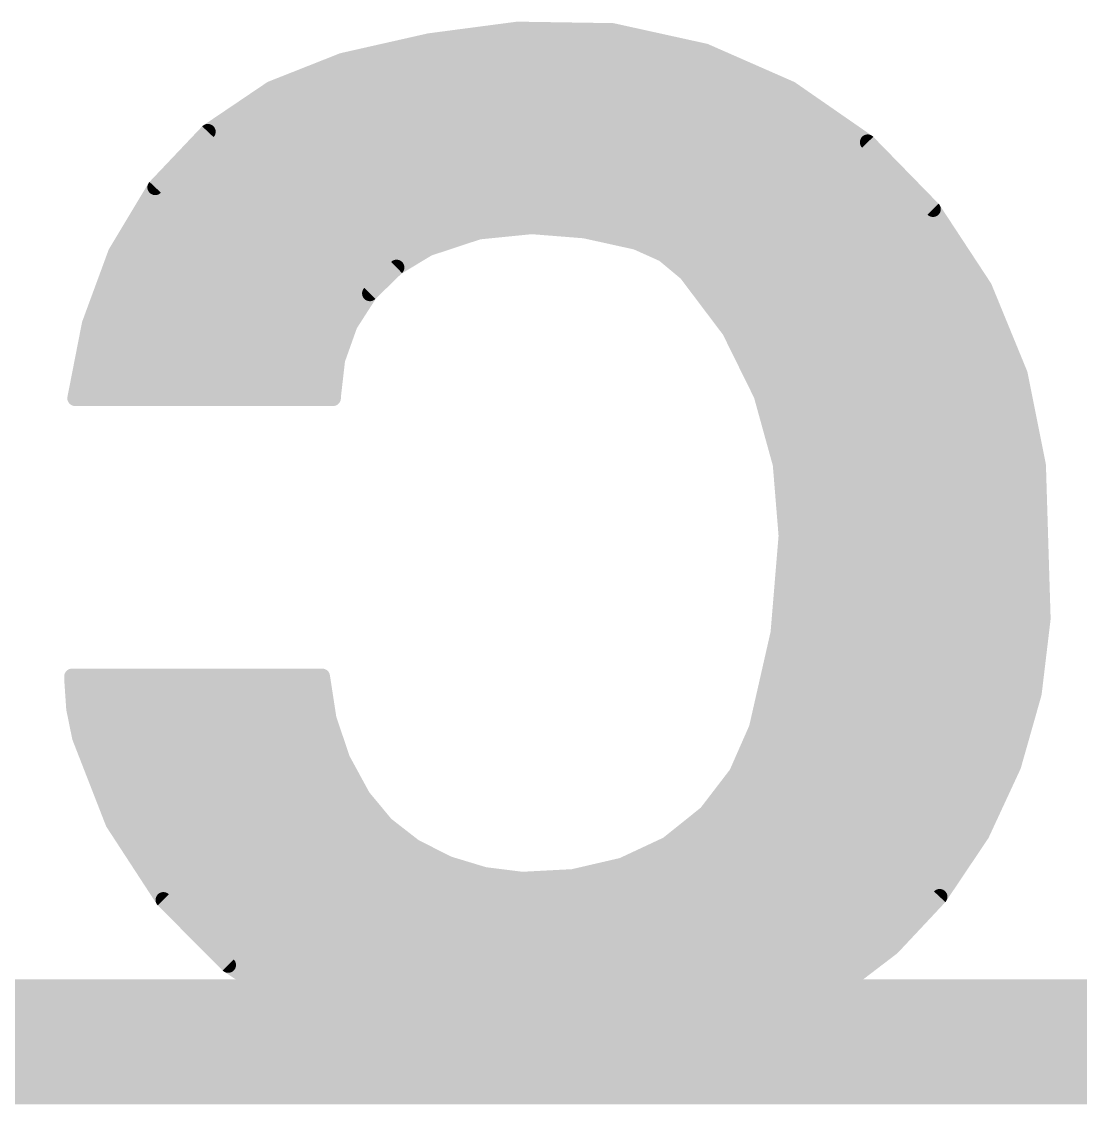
# Model space of a CAD drawing. Extents: x -1.3 to 34.4, y -29.2 to 28.1.
# Drawn here: x 11.854 to 13.574, y 1.618 to 3.378 of the extents above; entities that cross this region are included whole.
import ezdxf

# ---------------------------------------------------------------- set-up
doc = ezdxf.new("R2010")
doc.units = 0
doc.layers.add('22', color=40, linetype='CONTINUOUS')
doc.layers.add('51', color=53, linetype='CONTINUOUS')

msp = doc.modelspace()

# ---------------------------------------------------------------- linework, layer by layer
at = {"layer": '22', "const_width": 0.0254}
for points in [[(12.6594, 3.3655), (12.516, 3.3466)], [(12.5631, 3.3528), (12.8604, 3.3528)], [(12.8136, 3.3631), (12.6594, 3.3655)], [(12.9642, 3.3299), (12.8136, 3.3631)], [(12.516, 3.3466), (12.3749, 3.3147)], [(12.3749, 3.3147), (12.2592, 3.2689)], [(12.4311, 3.3274), (12.9699, 3.3274)], [(13.1033, 3.2688), (12.9642, 3.3299)], [(12.3428, 3.302), (13.0277, 3.302)], [(12.2592, 3.2689), (12.1562, 3.1993)], [(12.2786, 3.2766), (13.0855, 3.2766)], [(13.2282, 3.1822), (13.1033, 3.2688)], [(12.233, 3.2512), (13.1287, 3.2512)], [(12.1955, 3.2258), (13.1653, 3.2258)], [(12.1562, 3.1993), (12.0706, 3.109)], [(12.1579, 3.2004), (13.202, 3.2004)], [(12.1332, 3.175), (13.2353, 3.175)], [(13.3343, 3.0734), (13.2282, 3.1822)], [(12.1091, 3.1496), (13.26, 3.1496)], [(12.0851, 3.1242), (13.2848, 3.1242)], [(12.0706, 3.109), (12.0066, 3.0023)], [(12.0645, 3.0988), (13.3096, 3.0988)], [(12.0493, 3.0734), (13.3344, 3.0734)], [(13.4177, 2.9464), (13.3343, 3.0734)], [(12.034, 3.048), (13.351, 3.048)], [(12.5146, 3.0099), (12.5964, 3.0369)], [(12.5964, 3.0369), (12.6822, 3.0455)], [(12.6822, 3.0455), (12.7682, 3.0387)], [(12.7682, 3.0387), (12.8524, 3.0201)], [(12.0188, 3.0226), (12.5531, 3.0226)], [(12.8411, 3.0226), (13.3677, 3.0226)], [(12.8524, 3.0201), (12.8965, 3.0003)], [(12.0066, 3.0023), (11.9641, 2.8868)], [(12.0047, 2.9972), (12.4935, 2.9972)], [(12.4628, 2.9787), (12.5146, 3.0099)], [(12.8965, 3.0003), (12.9337, 2.9693)], [(12.9002, 2.9972), (13.3844, 2.9972)], [(11.9954, 2.9718), (12.4558, 2.9718)], [(12.4195, 2.9365), (12.4628, 2.9787)], [(12.9307, 2.9718), (13.4011, 2.9718)], [(12.9337, 2.9693), (13.004, 2.8761)], [(11.9861, 2.9464), (12.4296, 2.9464)], [(12.951, 2.9464), (13.4178, 2.9464)], [(13.4754, 2.8058), (13.4177, 2.9464)], [(12.3868, 2.8856), (12.4195, 2.9365)], [(11.9767, 2.921), (12.4095, 2.921)], [(12.9701, 2.921), (13.4282, 2.921)], [(11.9674, 2.8956), (12.3932, 2.8956)], [(12.9893, 2.8956), (13.4386, 2.8956)], [(11.9641, 2.8868), (11.9405, 2.7661)], [(12.3665, 2.8287), (12.3868, 2.8856)], [(13.004, 2.8761), (13.0556, 2.7714)], [(11.9609, 2.8702), (12.3813, 2.8702)], [(13.0069, 2.8702), (13.449, 2.8702)], [(11.9559, 2.8448), (12.3722, 2.8448)], [(13.0194, 2.8448), (13.4594, 2.8448)], [(12.3596, 2.7686), (12.3665, 2.8287)], [(11.9509, 2.8194), (12.3654, 2.8194)], [(13.0319, 2.8194), (13.4698, 2.8194)], [(13.5052, 2.6568), (13.4754, 2.8058)], [(11.946, 2.794), (12.3625, 2.794)], [(13.0444, 2.794), (13.4778, 2.794)], [(11.941, 2.7686), (12.3596, 2.7686)], [(12.3596, 2.7661), (12.3596, 2.7686)], [(13.0556, 2.7714), (13.0867, 2.6589)], [(13.0564, 2.7686), (13.4829, 2.7686)], [(11.9405, 2.7661), (12.3596, 2.7661)], [(13.0634, 2.7432), (13.4879, 2.7432)], [(13.0704, 2.7178), (13.493, 2.7178)], [(13.0774, 2.6924), (13.4981, 2.6924)], [(13.0844, 2.667), (13.5032, 2.667)], [(13.0867, 2.6589), (13.0962, 2.5425)], [(13.5128, 2.4079), (13.5052, 2.6568)], [(13.0881, 2.6416), (13.5057, 2.6416)], [(13.0902, 2.6162), (13.5064, 2.6162)], [(13.0922, 2.5908), (13.5072, 2.5908)], [(13.0943, 2.5654), (13.508, 2.5654)], [(13.0962, 2.5425), (13.0831, 2.3846)], [(13.096, 2.54), (13.5088, 2.54)], [(13.0939, 2.5146), (13.5095, 2.5146)], [(13.0918, 2.4892), (13.5103, 2.4892)], [(13.0897, 2.4638), (13.5111, 2.4638)], [(13.0876, 2.4384), (13.5119, 2.4384)], [(13.0855, 2.413), (13.5126, 2.413)], [(13.4983, 2.2863), (13.5128, 2.4079)], [(13.0831, 2.3846), (13.048, 2.2301)], [(13.0833, 2.3876), (13.5104, 2.3876)], [(13.078, 2.3622), (13.5073, 2.3622)], [(13.0722, 2.3368), (13.5043, 2.3368)], [(12.3419, 2.3139), (11.9355, 2.3139)], [(11.9355, 2.3139), (11.9355, 2.3089)], [(11.9355, 2.3114), (12.3423, 2.3114)], [(12.3525, 2.2452), (12.3419, 2.3139)], [(13.0665, 2.3114), (13.5013, 2.3114)], [(11.9355, 2.3089), (11.9387, 2.2615)], [(11.937, 2.286), (12.3462, 2.286)], [(13.0607, 2.286), (13.4982, 2.286)], [(13.4649, 2.1686), (13.4983, 2.2863)], [(11.9387, 2.2615), (11.9482, 2.2149)], [(11.9389, 2.2606), (12.3501, 2.2606)], [(13.0549, 2.2606), (13.491, 2.2606)], [(12.3747, 2.1794), (12.3525, 2.2452)], [(11.9441, 2.2352), (12.3558, 2.2352)], [(13.048, 2.2301), (13.0154, 2.1559)], [(13.0492, 2.2352), (13.4838, 2.2352)], [(11.9482, 2.2149), (12.0024, 2.0758)], [(11.9502, 2.2098), (12.3644, 2.2098)], [(13.0391, 2.2098), (13.4766, 2.2098)], [(11.9601, 2.1844), (12.373, 2.1844)], [(12.4079, 2.1184), (12.3747, 2.1794)], [(13.0279, 2.1844), (13.4694, 2.1844)], [(11.97, 2.159), (12.3858, 2.159)], [(13.0154, 2.1559), (12.9661, 2.0916)], [(13.0168, 2.159), (13.4604, 2.159)], [(13.4134, 2.0575), (13.4649, 2.1686)], [(11.9799, 2.1336), (12.3996, 2.1336)], [(12.4454, 2.0732), (12.4079, 2.1184)], [(12.9983, 2.1336), (13.4487, 2.1336)], [(11.9898, 2.1082), (12.4164, 2.1082)], [(12.9789, 2.1082), (13.4369, 2.1082)], [(11.9997, 2.0828), (12.4374, 2.0828)], [(12.9661, 2.0916), (12.9029, 2.0409)], [(12.9552, 2.0828), (13.4251, 2.0828)], [(12.0024, 2.0758), (12.0839, 1.9507)], [(12.4917, 2.0371), (12.4454, 2.0732)], [(12.0144, 2.0574), (12.4657, 2.0574)], [(12.9235, 2.0574), (13.4134, 2.0574)], [(13.3452, 1.9558), (13.4134, 2.0575)], [(12.0309, 2.032), (12.5018, 2.032)], [(12.5468, 2.0092), (12.4917, 2.0371)], [(12.9029, 2.0409), (12.8295, 2.0066)], [(12.884, 2.032), (13.3963, 2.032)], [(12.0475, 2.0066), (12.5554, 2.0066)], [(12.6058, 1.9913), (12.5468, 2.0092)], [(12.8295, 2.0066), (12.7493, 1.988)], [(12.8295, 2.0066), (13.3793, 2.0066)], [(12.064, 1.9812), (13.3622, 1.9812)], [(12.667, 1.9837), (12.6058, 1.9913)], [(12.7493, 1.988), (12.667, 1.9837)], [(12.0806, 1.9558), (13.3452, 1.9558)], [(12.0839, 1.9507), (12.1892, 1.8449)], [(13.2681, 1.8735), (13.3452, 1.9558)], [(12.1041, 1.9304), (13.3214, 1.9304)], [(12.1294, 1.905), (13.2976, 1.905)], [(12.1546, 1.8796), (13.2738, 1.8796)], [(13.1785, 1.8051), (13.2681, 1.8735)], [(12.1799, 1.8542), (13.2428, 1.8542)], [(12.1892, 1.8449), (12.3139, 1.7628)], [(12.2136, 1.8288), (13.2096, 1.8288)], [(12.2522, 1.8034), (13.1753, 1.8034)], [(13.0788, 1.7524), (13.1785, 1.8051)], [(12.2908, 1.778), (13.1272, 1.778)], [(12.3139, 1.7628), (12.4232, 1.7167)], [(12.3381, 1.7526), (13.0791, 1.7526)], [(12.9718, 1.717), (13.0788, 1.7524)], [(12.3982, 1.7272), (13.0026, 1.7272)], [(12.4232, 1.7167), (12.5385, 1.6884)], [(12.8154, 1.6888), (12.9718, 1.717)], [(12.4839, 1.7018), (12.8876, 1.7018)], [(12.5385, 1.6884), (12.6568, 1.6789)], [(12.6568, 1.6789), (12.8154, 1.6888)]]:
    msp.add_lwpolyline(points, dxfattribs=at)
at = {"layer": '22', "const_width": 0.0127}
for points in [[(12.5631, 3.3592, 1), (12.5631, 3.3465)], [(12.6595, 3.3718, 1), (12.6593, 3.3592)], [(12.6602, 3.3592, 1), (12.6586, 3.3718)], [(12.815, 3.3693, 1), (12.8122, 3.3569)], [(12.8135, 3.3568, 1), (12.8137, 3.3695)], [(12.8604, 3.3465, 1), (12.8604, 3.3592)], [(12.5152, 3.3529, 1), (12.5168, 3.3403)], [(12.5174, 3.3404, 1), (12.5146, 3.3528)], [(12.3735, 3.3209, 1), (12.3763, 3.3085)], [(12.3772, 3.3088, 1), (12.3726, 3.3206)], [(12.4311, 3.3338, 1), (12.4311, 3.3211)], [(12.9668, 3.3357, 1), (12.9616, 3.3241)], [(12.9628, 3.3237, 1), (12.9656, 3.3361)], [(12.9699, 3.3211, 1), (12.9699, 3.3338)], [(12.3428, 3.3083, 1), (12.3428, 3.2957)], [(13.0277, 3.2957, 1), (13.0277, 3.3083)], [(12.2569, 3.2748, 1), (12.2616, 3.263)], [(12.2628, 3.2637, 1), (12.2557, 3.2742)], [(12.2786, 3.283, 1), (12.2786, 3.2703)], [(13.0855, 3.2703, 1), (13.0855, 3.283)], [(13.1069, 3.274, 1), (13.0997, 3.2635)], [(13.1008, 3.2629, 1), (13.1059, 3.2746)], [(12.233, 3.2576, 1), (12.233, 3.2449)], [(13.1287, 3.2449, 1), (13.1287, 3.2576)], [(12.1955, 3.2321, 1), (12.1955, 3.2195)], [(13.1653, 3.2195, 1), (13.1653, 3.2321)], [(12.1526, 3.2045, 1), (12.1597, 3.194)], [(12.1579, 3.2067, 1), (12.1579, 3.1941)], [(12.1608, 3.1949, 1), (12.1516, 3.2036)], [(13.202, 3.1941, 1), (13.202, 3.2067)], [(12.1332, 3.1814, 1), (12.1332, 3.1687)], [(13.2328, 3.1866, 1), (13.2237, 3.1778)], [(13.2246, 3.177, 1), (13.2318, 3.1874)], [(13.2353, 3.1687, 1), (13.2353, 3.1814)], [(12.1091, 3.1559, 1), (12.1091, 3.1433)], [(13.26, 3.1433, 1), (13.26, 3.1559)], [(12.0851, 3.1305, 1), (12.0851, 3.1179)], [(13.2848, 3.1179, 1), (13.2848, 3.1305)], [(12.066, 3.1133, 1), (12.0752, 3.1046)], [(12.0761, 3.1057, 1), (12.0652, 3.1122)], [(12.0645, 3.1052, 1), (12.0645, 3.0925)], [(13.3096, 3.0925, 1), (13.3096, 3.1052)], [(12.0493, 3.0798, 1), (12.0493, 3.0671)], [(13.3396, 3.0769, 1), (13.329, 3.0699)], [(13.3298, 3.069, 1), (13.3389, 3.0779)], [(13.3344, 3.0671, 1), (13.3344, 3.0798)], [(12.034, 3.0543, 1), (12.034, 3.0417)], [(12.5958, 3.0432, 1), (12.5971, 3.0306)], [(12.5984, 3.0309, 1), (12.5944, 3.043)], [(12.6827, 3.0518, 1), (12.6817, 3.0392)], [(12.6828, 3.0392, 1), (12.6816, 3.0518)], [(12.7695, 3.0449, 1), (12.7668, 3.0325)], [(12.7677, 3.0323, 1), (12.7687, 3.045)], [(13.351, 3.0417, 1), (13.351, 3.0543)], [(12.0188, 3.029, 1), (12.0188, 3.0163)], [(12.5531, 3.0163, 1), (12.5531, 3.029)], [(12.8411, 3.029, 1), (12.8411, 3.0163)], [(12.855, 3.0259, 1), (12.8498, 3.0143)], [(12.851, 3.0139, 1), (12.8538, 3.0263)], [(13.3677, 3.0163, 1), (13.3677, 3.029)], [(12.0047, 3.0036, 1), (12.0047, 2.9909)], [(12.0012, 3.0056, 1), (12.012, 2.999)], [(12.0126, 3.0001, 1), (12.0006, 3.0045)], [(12.4935, 2.9909, 1), (12.4935, 3.0036)], [(12.5126, 3.0159, 1), (12.5166, 3.0039)], [(12.5179, 3.0045, 1), (12.5113, 3.0153)], [(12.9006, 3.0051, 1), (12.8925, 2.9954)], [(12.9002, 3.0036, 1), (12.9002, 2.9909)], [(12.8939, 2.9945, 1), (12.8991, 3.0061)], [(13.3844, 2.9909, 1), (13.3844, 3.0036)], [(11.9954, 2.9781, 1), (11.9954, 2.9655)], [(12.4558, 2.9655, 1), (12.4558, 2.9781)], [(12.4595, 2.9841, 1), (12.4661, 2.9732)], [(12.4672, 2.9741, 1), (12.4584, 2.9832)], [(12.9307, 2.9781, 1), (12.9307, 2.9655)], [(12.9388, 2.9731, 1), (12.9286, 2.9655)], [(12.9296, 2.9644, 1), (12.9378, 2.9742)], [(13.4011, 2.9655, 1), (13.4011, 2.9781)], [(11.9861, 2.9527, 1), (11.9861, 2.9401)], [(12.4296, 2.9401, 1), (12.4296, 2.9527)], [(12.951, 2.9527, 1), (12.951, 2.9401)], [(13.4236, 2.9488, 1), (13.4119, 2.944)], [(13.4178, 2.9401, 1), (13.4178, 2.9527)], [(12.415, 2.9411, 1), (12.4239, 2.932)], [(12.4248, 2.9331, 1), (12.4141, 2.9399)], [(13.4124, 2.9429, 1), (13.4231, 2.9499)], [(11.9767, 2.9274, 1), (11.9767, 2.9147)], [(12.4095, 2.9147, 1), (12.4095, 2.9274)], [(12.9701, 2.9274, 1), (12.9701, 2.9147)], [(13.4282, 2.9147, 1), (13.4282, 2.9274)], [(11.9674, 2.9019, 1), (11.9674, 2.8893)], [(12.3932, 2.8893, 1), (12.3932, 2.9019)], [(12.9893, 2.9019, 1), (12.9893, 2.8893)], [(13.4386, 2.8893, 1), (13.4386, 2.9019)], [(11.9582, 2.889, 1), (11.9701, 2.8846)], [(11.9704, 2.8856, 1), (11.9579, 2.8881)], [(12.3814, 2.8891, 1), (12.3921, 2.8822)], [(12.3928, 2.8835, 1), (12.3808, 2.8878)], [(13.0097, 2.8789, 1), (12.9983, 2.8733)], [(12.9989, 2.8723, 1), (13.0091, 2.8799)], [(11.9609, 2.8765, 1), (11.9609, 2.8639)], [(12.3813, 2.8639, 1), (12.3813, 2.8765)], [(13.0069, 2.8765, 1), (13.0069, 2.8639)], [(13.449, 2.8639, 1), (13.449, 2.8765)], [(11.9559, 2.8512, 1), (11.9559, 2.8385)], [(12.3722, 2.8385, 1), (12.3722, 2.8512)], [(13.0194, 2.8512, 1), (13.0194, 2.8385)], [(13.4594, 2.8385, 1), (13.4594, 2.8512)], [(12.3605, 2.8308, 1), (12.3725, 2.8265)], [(12.3728, 2.828, 1), (12.3602, 2.8294)], [(11.9509, 2.8258, 1), (11.9509, 2.8131)], [(12.3654, 2.8131, 1), (12.3654, 2.8258)], [(13.0319, 2.8258, 1), (13.0319, 2.8131)], [(13.4816, 2.8071, 1), (13.4692, 2.8046)], [(13.4698, 2.8131, 1), (13.4698, 2.8258)], [(11.946, 2.8003, 1), (11.946, 2.7877)], [(12.3625, 2.7877, 1), (12.3625, 2.8003)], [(13.0444, 2.8003, 1), (13.0444, 2.7877)], [(13.4695, 2.8034, 1), (13.4813, 2.8082)], [(13.4778, 2.7877, 1), (13.4778, 2.8003)], [(11.941, 2.775, 1), (11.941, 2.7623)], [(12.3659, 2.7686, 1), (12.3533, 2.7686)], [(12.3596, 2.7623, 1), (12.3596, 2.775)], [(13.0617, 2.7731, 1), (13.0495, 2.7697)], [(13.0499, 2.7686, 1), (13.0613, 2.7742)], [(13.0564, 2.775, 1), (13.0564, 2.7623)], [(13.4829, 2.7623, 1), (13.4829, 2.775)], [(11.9405, 2.7725, 1), (11.9405, 2.7598)], [(11.9343, 2.7673, 1), (11.9467, 2.7649)], [(12.3533, 2.7693, 1), (12.3659, 2.7679)], [(12.3533, 2.7661, 1), (12.3659, 2.7661)], [(12.3596, 2.7598, 1), (12.3596, 2.7725)], [(13.0634, 2.7496, 1), (13.0634, 2.7369)], [(13.4879, 2.7369, 1), (13.4879, 2.7496)], [(13.0704, 2.7241, 1), (13.0704, 2.7115)], [(13.493, 2.7115, 1), (13.493, 2.7241)], [(13.0774, 2.6987, 1), (13.0774, 2.6861)], [(13.4981, 2.6861, 1), (13.4981, 2.6987)], [(13.0844, 2.6734, 1), (13.0844, 2.6607)], [(13.5032, 2.6607, 1), (13.5032, 2.6734)], [(13.093, 2.6594, 1), (13.0804, 2.6583)], [(13.0806, 2.6572, 1), (13.0928, 2.6605)], [(13.5115, 2.657, 1), (13.4989, 2.6566)], [(13.499, 2.6556, 1), (13.5114, 2.658)], [(13.0881, 2.6479, 1), (13.0881, 2.6353)], [(13.5057, 2.6353, 1), (13.5057, 2.6479)], [(13.0902, 2.6225, 1), (13.0902, 2.6099)], [(13.5064, 2.6099, 1), (13.5064, 2.6225)], [(13.0922, 2.5972, 1), (13.0922, 2.5845)], [(13.5072, 2.5845, 1), (13.5072, 2.5972)], [(13.0943, 2.5717, 1), (13.0943, 2.5591)], [(13.508, 2.5591, 1), (13.508, 2.5717)], [(13.096, 2.5463, 1), (13.096, 2.5337)], [(13.1025, 2.542, 1), (13.0899, 2.543)], [(13.5088, 2.5337, 1), (13.5088, 2.5463)], [(13.0899, 2.542, 1), (13.1025, 2.543)], [(13.0939, 2.521, 1), (13.0939, 2.5083)], [(13.5095, 2.5083, 1), (13.5095, 2.521)], [(13.0918, 2.4956, 1), (13.0918, 2.4829)], [(13.5103, 2.4829, 1), (13.5103, 2.4956)], [(13.0897, 2.4701, 1), (13.0897, 2.4575)], [(13.5111, 2.4575, 1), (13.5111, 2.4701)], [(13.0876, 2.4447, 1), (13.0876, 2.4321)], [(13.5119, 2.4321, 1), (13.5119, 2.4447)], [(13.0855, 2.4194, 1), (13.0855, 2.4067)], [(13.5191, 2.4071, 1), (13.5065, 2.4087)], [(13.5065, 2.4077, 1), (13.5191, 2.4081)], [(13.5126, 2.4067, 1), (13.5126, 2.4194)], [(13.0893, 2.3832, 1), (13.0769, 2.386)], [(13.0833, 2.3939, 1), (13.0833, 2.3813)], [(13.5104, 2.3813, 1), (13.5104, 2.3939)], [(13.0768, 2.3851, 1), (13.0894, 2.3841)], [(13.078, 2.3685, 1), (13.078, 2.3559)], [(13.5073, 2.3559, 1), (13.5073, 2.3685)], [(13.0722, 2.3432, 1), (13.0722, 2.3305)], [(13.5043, 2.3305, 1), (13.5043, 2.3432)], [(11.9355, 2.3203, 1), (11.9355, 2.3076)], [(11.9419, 2.3139, 1), (11.9292, 2.3139)], [(11.9355, 2.3177, 1), (11.9355, 2.3051)], [(12.3482, 2.3149, 1), (12.3356, 2.3129)], [(12.3419, 2.3076, 1), (12.3419, 2.3203)], [(12.3423, 2.3051, 1), (12.3423, 2.3177)], [(13.0665, 2.3177, 1), (13.0665, 2.3051)], [(13.5013, 2.3051, 1), (13.5013, 2.3177)], [(11.9418, 2.3093, 1), (11.9292, 2.3085)], [(11.9292, 2.3089, 1), (11.9419, 2.3089)], [(11.937, 2.2923, 1), (11.937, 2.2797)], [(12.3462, 2.2797, 1), (12.3462, 2.2923)], [(13.0607, 2.2923, 1), (13.0607, 2.2797)], [(13.492, 2.2871, 1), (13.5046, 2.2856)], [(13.5044, 2.2846, 1), (13.4922, 2.2881)], [(13.4982, 2.2797, 1), (13.4982, 2.2923)], [(11.9449, 2.2627, 1), (11.9325, 2.2602)], [(11.9389, 2.267, 1), (11.9389, 2.2543)], [(12.3501, 2.2543, 1), (12.3501, 2.267)], [(13.0549, 2.267, 1), (13.0549, 2.2543)], [(13.491, 2.2543, 1), (13.491, 2.267)], [(11.9324, 2.261, 1), (11.945, 2.2619)], [(12.3585, 2.2473, 1), (12.3464, 2.2432)], [(12.3462, 2.2443, 1), (12.3587, 2.2462)], [(11.9441, 2.2416, 1), (11.9441, 2.2289)], [(12.3558, 2.2289, 1), (12.3558, 2.2416)], [(13.0418, 2.2315, 1), (13.0542, 2.2287)], [(13.0538, 2.2275, 1), (13.0422, 2.2327)], [(13.0492, 2.2416, 1), (13.0492, 2.2289)], [(13.4838, 2.2289, 1), (13.4838, 2.2416)], [(11.9541, 2.2172, 1), (11.9423, 2.2126)], [(11.942, 2.2136, 1), (11.9544, 2.2162)], [(11.9502, 2.2161, 1), (11.9502, 2.2035)], [(12.3644, 2.2035, 1), (12.3644, 2.2161)], [(13.0391, 2.2161, 1), (13.0391, 2.2035)], [(13.4766, 2.2035, 1), (13.4766, 2.2161)], [(11.9601, 2.1907, 1), (11.9601, 2.1781)], [(12.3803, 2.1824, 1), (12.3691, 2.1764)], [(12.3687, 2.1774, 1), (12.3807, 2.1814)], [(12.373, 2.1781, 1), (12.373, 2.1907)], [(13.0279, 2.1907, 1), (13.0279, 2.1781)], [(13.4694, 2.1781, 1), (13.4694, 2.1907)], [(11.97, 2.1654, 1), (11.97, 2.1527)], [(12.3858, 2.1527, 1), (12.3858, 2.1654)], [(13.0096, 2.1585, 1), (13.0212, 2.1534)], [(13.0168, 2.1654, 1), (13.0168, 2.1527)], [(13.0205, 2.152, 1), (13.0104, 2.1598)], [(13.4588, 2.1703, 1), (13.471, 2.1668)], [(13.4706, 2.1659, 1), (13.4591, 2.1712)], [(13.4604, 2.1527, 1), (13.4604, 2.1654)], [(11.9799, 2.1399, 1), (11.9799, 2.1273)], [(12.3996, 2.1273, 1), (12.3996, 2.1399)], [(12.4128, 2.1225, 1), (12.403, 2.1143)], [(12.9983, 2.1399, 1), (12.9983, 2.1273)], [(13.4487, 2.1273, 1), (13.4487, 2.1399)], [(11.9898, 2.1145, 1), (11.9898, 2.1019)], [(12.4023, 2.1154, 1), (12.4135, 2.1214)], [(12.4164, 2.1019, 1), (12.4164, 2.1145)], [(12.9789, 2.1145, 1), (12.9789, 2.1019)], [(13.4369, 2.1019, 1), (13.4369, 2.1145)], [(11.9997, 2.0892, 1), (11.9997, 2.0765)], [(12.4374, 2.0765, 1), (12.4374, 2.0892)], [(12.9552, 2.0892, 1), (12.9552, 2.0765)], [(12.9611, 2.0955, 1), (12.9712, 2.0877)], [(12.9701, 2.0866, 1), (12.9621, 2.0965)], [(13.4251, 2.0765, 1), (13.4251, 2.0892)], [(12.0077, 2.0793, 1), (11.9971, 2.0723)], [(11.9965, 2.0735, 1), (12.0083, 2.0781)], [(12.4493, 2.0782, 1), (12.4415, 2.0682)], [(12.4405, 2.0692, 1), (12.4503, 2.0773)], [(12.0144, 2.0637, 1), (12.0144, 2.0511)], [(12.4657, 2.0511, 1), (12.4657, 2.0637)], [(12.9235, 2.0637, 1), (12.9235, 2.0511)], [(13.4077, 2.0601, 1), (13.4192, 2.0548)], [(13.4187, 2.0539, 1), (13.4081, 2.061)], [(13.4134, 2.0511, 1), (13.4134, 2.0637)], [(12.0309, 2.0383, 1), (12.0309, 2.0257)], [(12.4946, 2.0428, 1), (12.4888, 2.0314)], [(12.4878, 2.0321, 1), (12.4956, 2.0421)], [(12.5018, 2.0257, 1), (12.5018, 2.0383)], [(12.884, 2.0383, 1), (12.884, 2.0257)], [(12.899, 2.0458, 1), (12.9069, 2.0359)], [(12.9056, 2.0351, 1), (12.9003, 2.0466)], [(13.3963, 2.0257, 1), (13.3963, 2.0383)], [(12.0475, 2.013, 1), (12.0475, 2.0003)], [(12.5486, 2.0153, 1), (12.5449, 2.0032)], [(12.5439, 2.0036, 1), (12.5496, 2.0149)], [(12.5554, 2.0003, 1), (12.5554, 2.013)], [(12.8295, 2.013, 1), (12.8295, 2.0003)], [(12.8268, 2.0124, 1), (12.8322, 2.0008)], [(12.8309, 2.0004, 1), (12.8281, 2.0128)], [(13.3793, 2.0003, 1), (13.3793, 2.013)], [(12.064, 1.9876, 1), (12.064, 1.9748)], [(12.6065, 1.9976, 1), (12.605, 1.985)], [(12.6039, 1.9852, 1), (12.6076, 1.9973)], [(12.6667, 1.99, 1), (12.6673, 1.9774)], [(12.6662, 1.9774, 1), (12.6678, 1.99)], [(12.7478, 1.9941, 1), (12.7507, 1.9818)], [(12.7496, 1.9816, 1), (12.7489, 1.9943)], [(13.3622, 1.9748, 1), (13.3622, 1.9876)], [(12.0806, 1.9622, 1), (12.0806, 1.9494)], [(12.0884, 1.9552, 1), (12.0794, 1.9462)], [(12.0786, 1.9472, 1), (12.0892, 1.9542)], [(13.3399, 1.9593, 1), (13.3505, 1.9523)], [(13.3498, 1.9515, 1), (13.3406, 1.9601)], [(13.3452, 1.9494, 1), (13.3452, 1.9622)], [(12.1041, 1.9368, 1), (12.1041, 1.9241)], [(13.3214, 1.9241, 1), (13.3214, 1.9368)], [(12.1294, 1.9114, 1), (12.1294, 1.8986)], [(13.2976, 1.8986, 1), (13.2976, 1.9114)], [(12.1546, 1.886, 1), (12.1546, 1.8733)], [(13.2635, 1.8778, 1), (13.2728, 1.8692)], [(13.272, 1.8685, 1), (13.2643, 1.8786)], [(13.2738, 1.8733, 1), (13.2738, 1.886)], [(12.1799, 1.8606, 1), (12.1799, 1.8478)], [(13.2428, 1.8478, 1), (13.2428, 1.8606)], [(12.1927, 1.8502, 1), (12.1857, 1.8396)], [(12.1847, 1.8404, 1), (12.1937, 1.8494)], [(12.2136, 1.8352, 1), (12.2136, 1.8224)], [(13.2096, 1.8224, 1), (13.2096, 1.8352)], [(12.2522, 1.8098, 1), (12.2522, 1.7971)], [(13.1747, 1.8101, 1), (13.1824, 1.8)], [(13.1753, 1.7971, 1), (13.1753, 1.8098)], [(13.1815, 1.7995, 1), (13.1756, 1.8107)], [(12.2908, 1.7844, 1), (12.2908, 1.7716)], [(13.1272, 1.7716, 1), (13.1272, 1.7844)], [(12.3164, 1.7687, 1), (12.3114, 1.7569)], [(12.3104, 1.7575, 1), (12.3174, 1.7681)], [(12.3381, 1.759, 1), (12.3381, 1.7463)], [(13.0759, 1.7581, 1), (13.0818, 1.7468)], [(13.0808, 1.7464, 1), (13.0768, 1.7585)], [(13.0791, 1.7463, 1), (13.0791, 1.759)], [(12.3982, 1.7336, 1), (12.3982, 1.7208)], [(12.4247, 1.7228, 1), (12.4217, 1.7105)], [(12.4208, 1.7108, 1), (12.4257, 1.7225)], [(12.9698, 1.723, 1), (12.9738, 1.711)], [(12.9729, 1.7108, 1), (12.9707, 1.7232)], [(13.0026, 1.7208, 1), (13.0026, 1.7336)], [(12.4839, 1.7082, 1), (12.4839, 1.6954)], [(12.8876, 1.6954, 1), (12.8876, 1.7082)], [(12.539, 1.6948, 1), (12.538, 1.6821)], [(12.537, 1.6823, 1), (12.54, 1.6946)], [(12.6564, 1.6852, 1), (12.6572, 1.6726)], [(12.6563, 1.6726, 1), (12.6573, 1.6852)], [(12.8143, 1.695, 1), (12.8165, 1.6825)], [(12.8158, 1.6824, 1), (12.815, 1.6951)]]:
    msp.add_lwpolyline(points, format="xyb", dxfattribs=at)
at = {"layer": '51', "const_width": 0.2032}
msp.add_lwpolyline([(26.33, 1.72), (5.83, 1.72)], dxfattribs=at)

doc.saveas('drawing.dxf')
